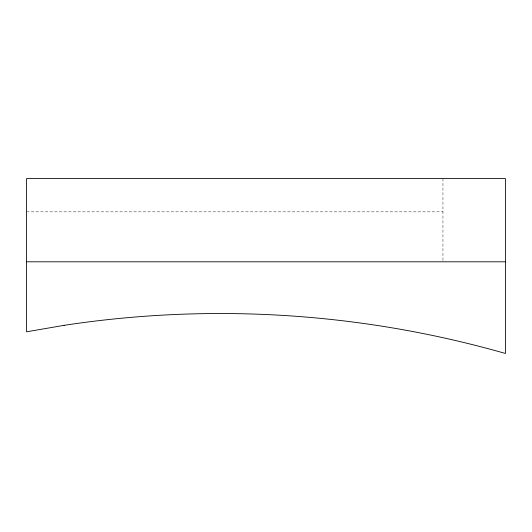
<?xml version="1.0" encoding="UTF-8"?>
<svg xmlns="http://www.w3.org/2000/svg" width="532" height="532" viewBox="0 0 532 532"><rect width="100%" height="100%" fill="white"/><g stroke="black" fill="none" stroke-linecap="round" stroke-linejoin="round"><path stroke-width="0.4" stroke-dasharray="2.66 2" d="M26.6 211.842L442.95 211.842M442.95 178.539L442.95 261.804"/><path stroke-width="0.8" d="M26.6 261.804L505.4 261.804M64.099 325.338L26.6 331.795L26.6 178.539L505.4 178.539L505.4 353.461A1037.759 1037.759 0 0 0 64.099 325.338"/></g></svg>
